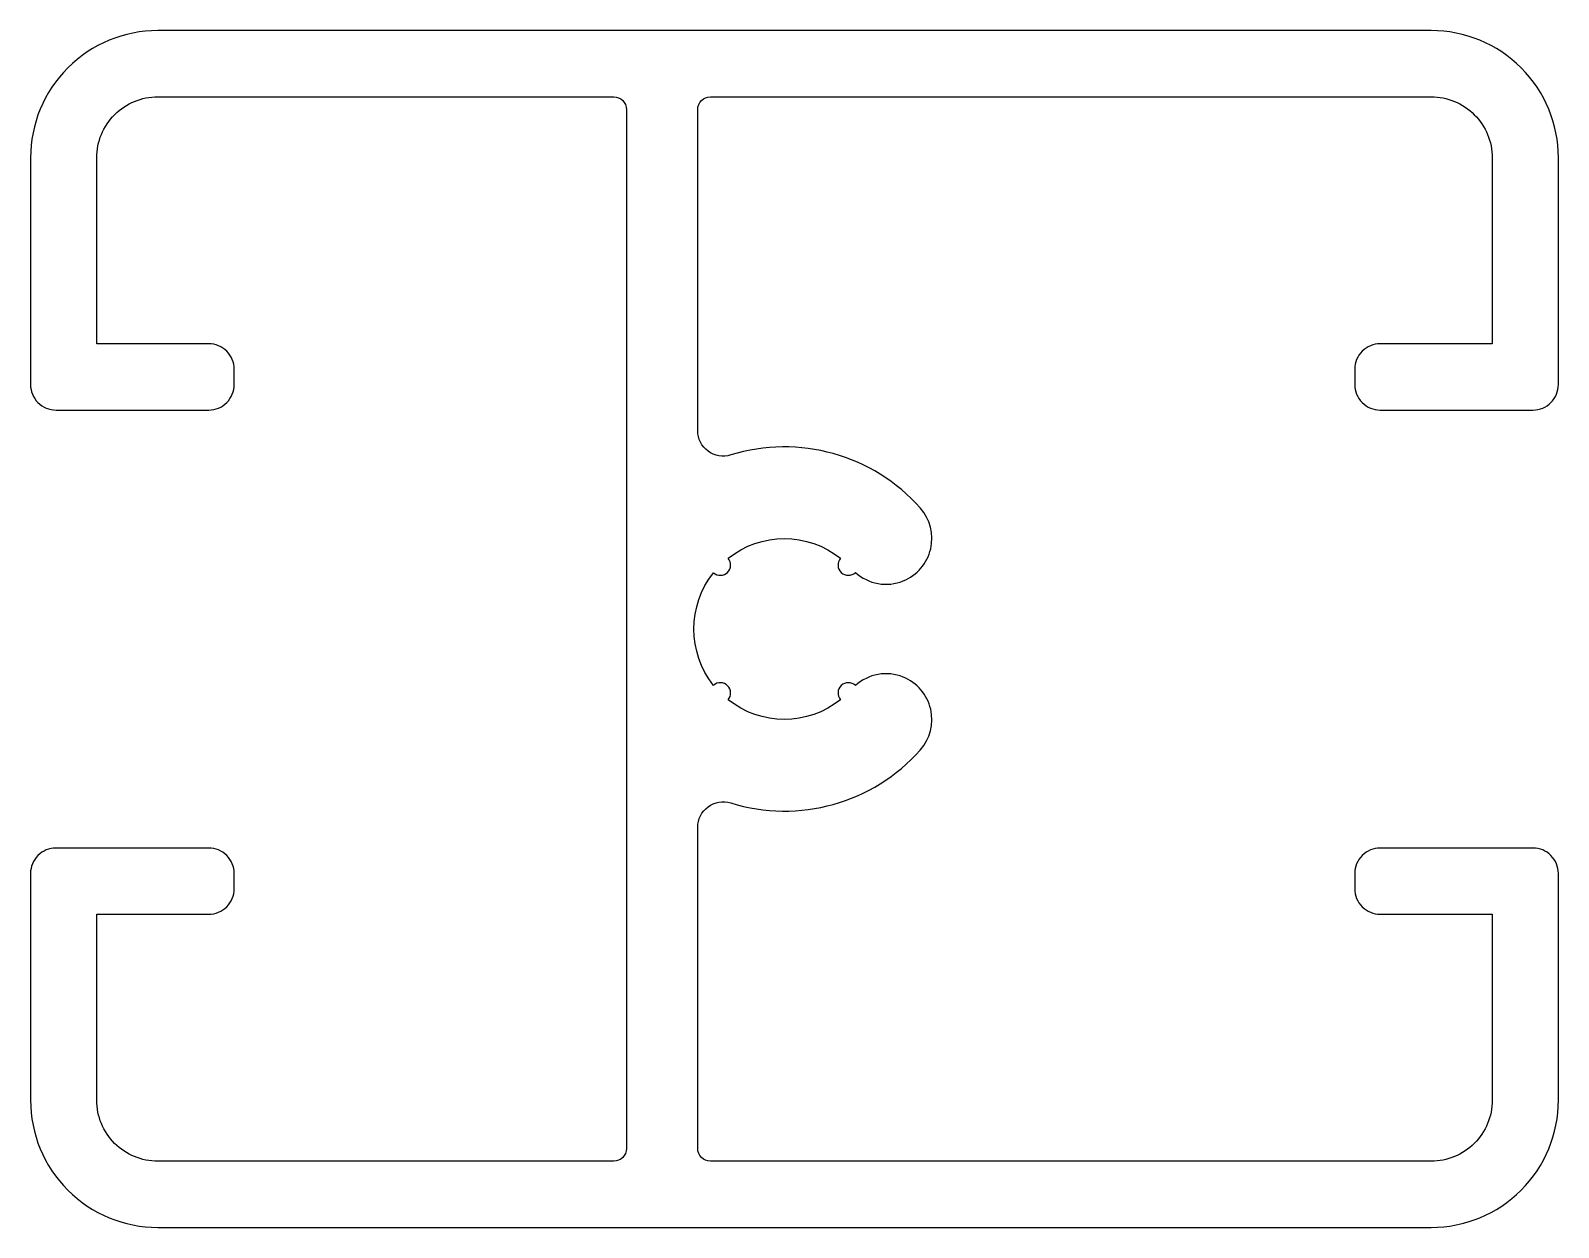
# Model space of a CAD drawing. Extents: x 408.1 to 438.1, y 574.1 to 597.6.
import ezdxf

# ---------------------------------------------------------------- set-up
doc = ezdxf.new("R2010")
doc.units = 0
doc.layers.get('0').update_dxf_attribs({"linetype": 'CONTINUOUS'})

msp = doc.modelspace()

# ---------------------------------------------------------------- linework, layer by layer
msp.add_lwpolyline([(410.588, 596.253), (419.538, 596.253, -0.414214), (419.788, 596.003), (419.788, 575.603, -0.414214), (419.538, 575.353), (410.588, 575.353, -0.414214), (409.388, 576.553), (409.388, 580.203), (411.588, 580.203, 0.414214), (412.088, 580.703), (412.088, 581.003, 0.414214), (411.588, 581.503), (408.588, 581.503, 0.414214), (408.088, 581.003), (408.088, 576.553, 0.414214), (410.588, 574.053), (435.588, 574.053, 0.414214), (438.088, 576.553), (438.088, 581.003, 0.414214), (437.588, 581.503), (434.588, 581.503, 0.414214), (434.088, 581.003), (434.088, 580.703, 0.414214), (434.588, 580.203), (436.788, 580.203), (436.788, 576.553, -0.414214), (435.588, 575.353), (421.438, 575.353, -0.414214), (421.188, 575.603), (421.188, 581.909, -0.504733), (421.836, 582.387, 0.293679), (425.559, 583.427, 0.518687), (425.224, 584.859), (425.224, 584.859), (425.224, 584.859, 0.28763), (424.283, 584.692, 0.968105), (423.994, 584.415, -0.349599), (421.783, 584.415, 0.949346), (421.5, 584.697, -0.349599), (421.5, 586.909, 0.949346), (421.783, 587.191, -0.349599), (423.994, 587.191, 0.968105), (424.283, 586.914, 0.28763), (425.224, 586.747, 0.518687), (425.559, 588.179, 0.293679), (421.836, 589.22, -0.504733), (421.188, 589.697), (421.188, 596.003, -0.414214), (421.438, 596.253), (435.588, 596.253, -0.414214), (436.788, 595.053), (436.788, 591.403), (434.588, 591.403, 0.414214), (434.088, 590.903), (434.088, 590.603, 0.414214), (434.588, 590.103), (437.588, 590.103, 0.414214), (438.088, 590.603), (438.088, 595.053, 0.414214), (435.588, 597.553), (410.588, 597.553, 0.414214), (408.088, 595.053), (408.088, 590.603, 0.414214), (408.588, 590.103), (411.588, 590.103, 0.414214), (412.088, 590.603), (412.088, 590.903, 0.414214), (411.588, 591.403), (409.388, 591.403), (409.388, 595.053, -0.414214)], format="xyb", close=True)

doc.saveas('drawing.dxf')
